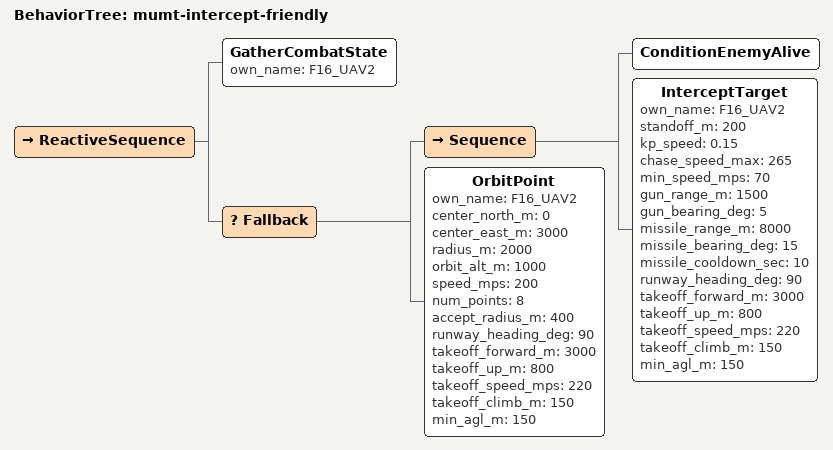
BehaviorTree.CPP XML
<?xml version="1.0" encoding="UTF-8"?>
<root BTCPP_format="4">
  <BehaviorTree ID="mumt-intercept-friendly">

    <ReactiveSequence>
      <GatherCombatState own_name="F16_UAV2"/>
      <Fallback>
        <Sequence>
          <ConditionEnemyAlive/>
          <InterceptTarget own_name="F16_UAV2"
                           standoff_m="200" kp_speed="0.15" chase_speed_max="265" min_speed_mps="70"
                           gun_range_m="1500" gun_bearing_deg="5"
                           missile_range_m="8000" missile_bearing_deg="15" missile_cooldown_sec="10"
                           runway_heading_deg="90" takeoff_forward_m="3000" takeoff_up_m="800"
                           takeoff_speed_mps="220" takeoff_climb_m="150" min_agl_m="150"/>
        </Sequence>
        <!-- 적 전멸 → 스폰 동쪽 3km 상공 선회 대기 -->
        <OrbitPoint own_name="F16_UAV2"
                    center_north_m="0" center_east_m="3000" radius_m="2000"
                    orbit_alt_m="1000" speed_mps="200" num_points="8" accept_radius_m="400"
                    runway_heading_deg="90" takeoff_forward_m="3000" takeoff_up_m="800"
                    takeoff_speed_mps="220" takeoff_climb_m="150" min_agl_m="150"/>
      </Fallback>
    </ReactiveSequence>

  </BehaviorTree>
</root>
